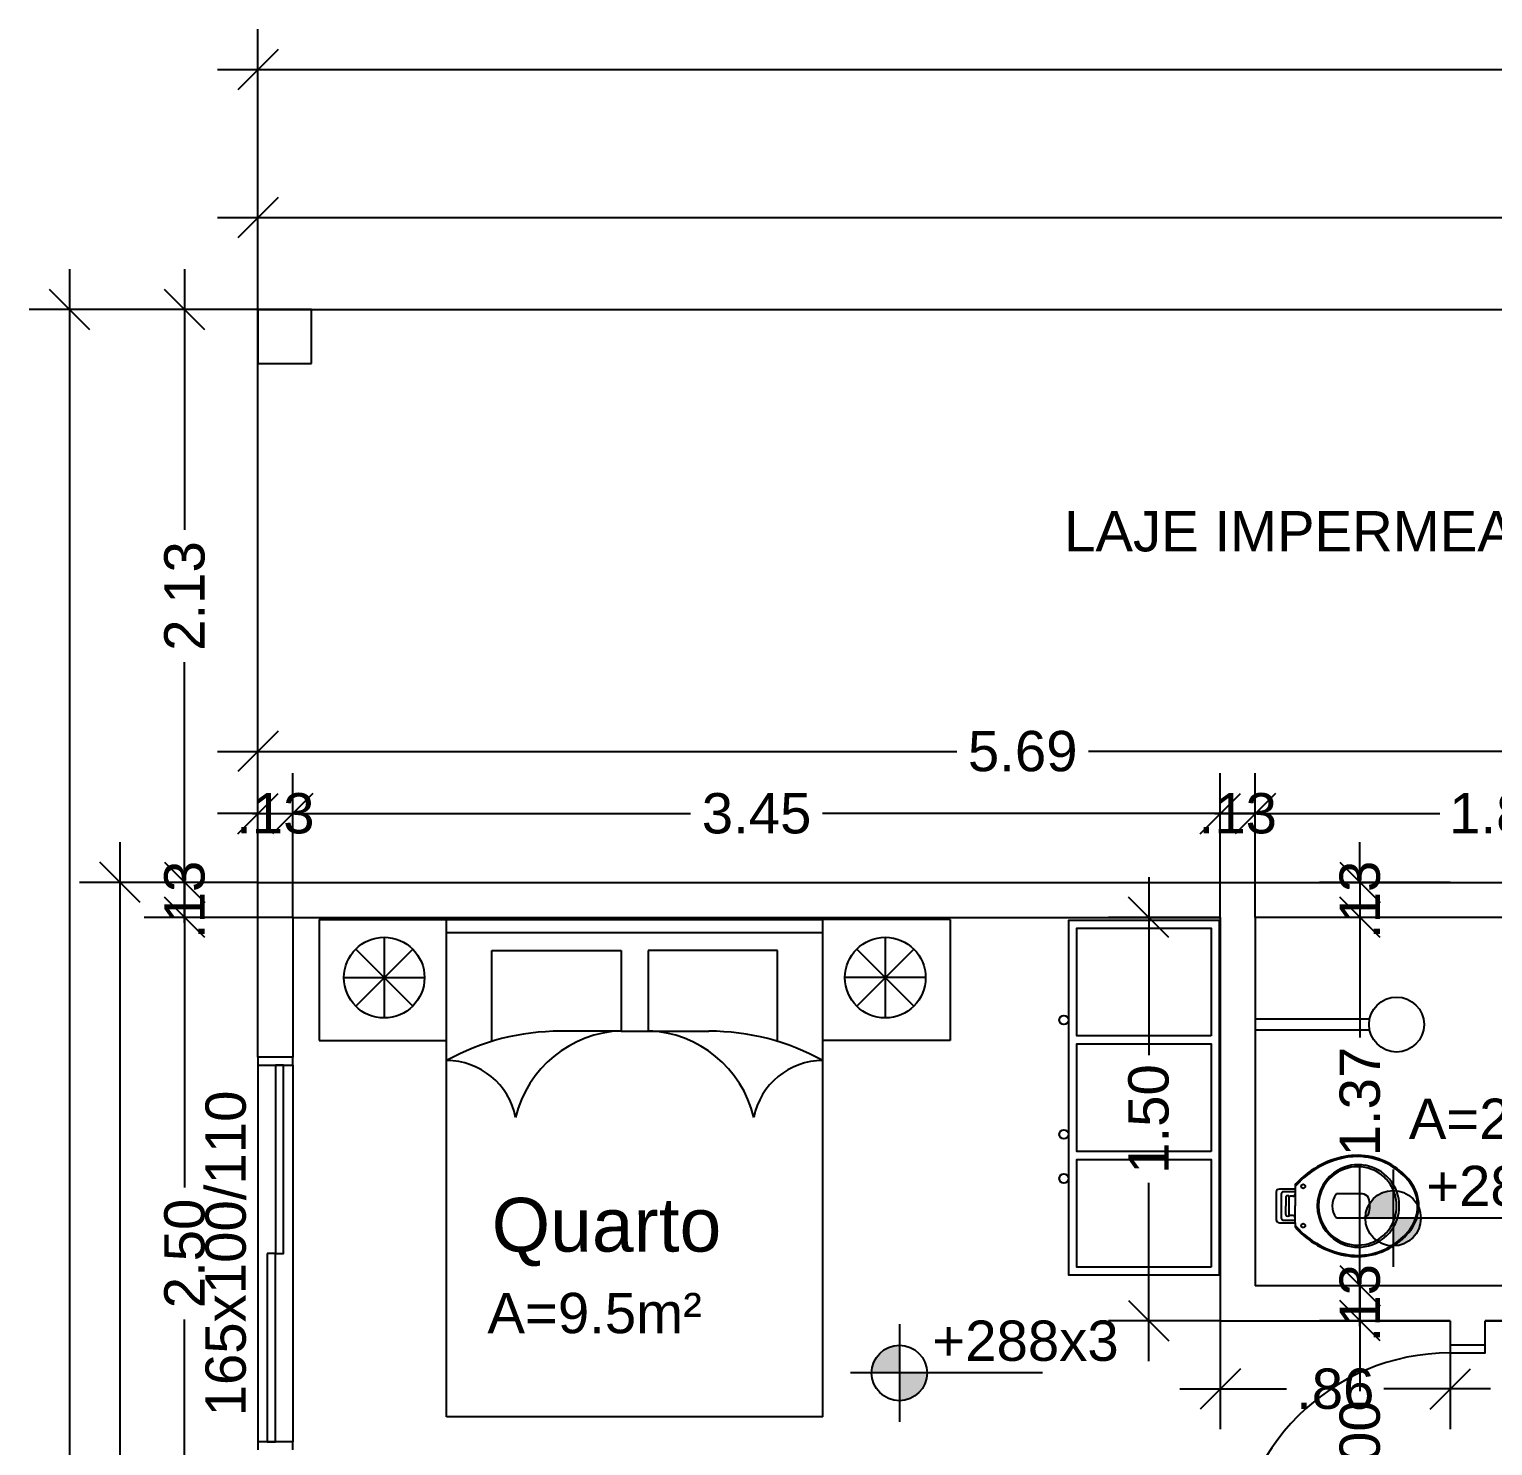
# Model space of a CAD drawing. Extents: x -120 to 1117, y 5 to 675.
# Drawn here: x 39.44 to 44.89, y 84.07 to 89.34 of the extents above; entities that cross this region are included whole.
import ezdxf
from ezdxf.enums import TextEntityAlignment as Align

# ---------------------------------------------------------------- set-up
doc = ezdxf.new("R2010")
doc.units = 0
doc.header["$MEASUREMENT"] = 0
doc.linetypes.add('HIDDEN', pattern=[0.375, 0.25, -0.125])
doc.layers.get('0').update_dxf_attribs({"linetype": 'CONTINUOUS'})
doc.layers.get('DEFPOINTS').update_dxf_attribs({"linetype": 'CONTINUOUS'})
for name, color, linetype in [('cobertura', 7, 'CONTINUOUS'), ('cota', 1, 'CONTINUOUS'), ('janela-porta', 6, 'CONTINUOUS'), ('moveis', 253, 'CONTINUOUS'), ('nivel', 4, 'CONTINUOUS'), ('parede', 2, 'CONTINUOUS'), ('projecao', 4, 'HIDDEN'), ('texto', 7, 'CONTINUOUS')]:
    doc.layers.add(name, color=color, linetype=linetype)
doc.styles.get("Standard").update_dxf_attribs({"font": 'arial.ttf'})
doc.dimstyles.new('cotass', dxfattribs={"dimtxt": 0.15, "dimasz": 0.15, "dimexe": 0.15, "dimexo": 0, "dimgap": 0.05, "dimtad": 0, "dimzin": 4, "dimdsep": 46, "dimtxsty": 'Standard', "dimblk": 'OBLIQUE', "dimcen": 0, "dimdle": 0.15, "dimclrd": 256, "dimclrt": 4, "dimadec": 0, "dimazin": 1, "dimtfac": 1, "dimtix": 1, "dimtofl": 0, "dimtmove": 0, "dimatfit": 3, "dimldrblk": 'OPEN30', "dimfxl": 0, "dimtolj": 1, "dimtzin": 0, "dimlwd": -1, "dimarcsym": 0})

# ---------------------------------------------------------------- blocks, each defined once
blk = doc.blocks.new('_Oblique')
at = {"color": 0, "linetype": 'ByBlock', "lineweight": -2}
blk.add_line((-0.5, -0.5), (0.5, 0.5), dxfattribs=at)
blk = doc.blocks.new('*D300')
at = {"layer": 'cota', "color": 0, "lineweight": -2, "transparency": 16777216}
for p, q in [((40.2942, 88.2986), (40.2942, 88.7911)), ((50.4242, 88.2986), (50.4242, 88.7911))]:
    blk.add_line(p, q, dxfattribs=at)
at = {"layer": 'cota', "transparency": 16777216}
for p, q in [((40.1442, 88.6411), (45.0631, 88.6411)), ((50.5742, 88.6411), (45.6552, 88.6411))]:
    blk.add_line(p, q, dxfattribs=at)
at = {"layer": 'DEFPOINTS', "color": 0, "transparency": 16777216}
for p in [(50.4242, 88.6411), (40.2942, 88.2986), (50.4242, 88.2986)]:
    blk.add_point(p, dxfattribs=at)
at = {"layer": 'cota', "transparency": 16777216, "xscale": 0.15, "yscale": 0.15, "zscale": 0.15, "rotation": 180}
blk.add_blockref('_Oblique', (40.2942, 88.6411), dxfattribs=at)
at = {"layer": 'cota', "transparency": 16777216, "xscale": 0.15, "yscale": 0.15, "zscale": 0.15}
blk.add_blockref('_Oblique', (50.4242, 88.6411), dxfattribs=at)
at = {"layer": 'cota', "color": 4, "transparency": 16777216, "insert": (45.3592, 88.6411), "char_height": 0.15, "attachment_point": 5}
blk.add_mtext('\\A1;10.13', dxfattribs=at)
blk = doc.blocks.new('_Open30')
at = {"color": 0, "linetype": 'ByBlock', "lineweight": -2}
for p, q in [((-1, 0.268), (0, 0)), ((0, 0), (-1, -0.268)), ((0, 0), (-1, 0))]:
    blk.add_line(p, q, dxfattribs=at)
blk = doc.blocks.new('*D279')
at = {"layer": 'cota', "color": 0, "lineweight": -2, "transparency": 16777216}
for p, q in [((40.2942, 86.1686), (40.2942, 86.5746)), ((40.4242, 86.0385), (40.4242, 86.5746))]:
    blk.add_line(p, q, dxfattribs=at)
at = {"layer": 'cota', "transparency": 16777216}
for p, q in [((40.2942, 86.4246), (40.1442, 86.4246)), ((40.4242, 86.4246), (40.5742, 86.4246))]:
    blk.add_line(p, q, dxfattribs=at)
at = {"layer": 'DEFPOINTS', "color": 0, "transparency": 16777216}
for p in [(40.4242, 86.4246), (40.2942, 86.1686), (40.4242, 86.0385)]:
    blk.add_point(p, dxfattribs=at)
at = {"layer": 'cota', "transparency": 16777216, "xscale": 0.15, "yscale": 0.15, "zscale": 0.15}
blk.add_blockref('_Oblique', (40.2942, 86.4246), dxfattribs=at)
at = {"layer": 'cota', "transparency": 16777216, "xscale": 0.15, "yscale": 0.15, "zscale": 0.15, "rotation": 180}
blk.add_blockref('_Oblique', (40.4242, 86.4246), dxfattribs=at)
at = {"layer": 'cota', "color": 4, "transparency": 16777216, "insert": (40.3592, 86.4246), "char_height": 0.15, "attachment_point": 5}
blk.add_mtext('\\A1;.13', dxfattribs=at)
blk = doc.blocks.new('*D280')
at = {"layer": 'cota', "color": 0, "lineweight": -2, "transparency": 16777216}
for p, q in [((40.4242, 86.0385), (40.4242, 86.5746)), ((43.8742, 86.0385), (43.8742, 86.5746))]:
    blk.add_line(p, q, dxfattribs=at)
at = {"layer": 'cota', "transparency": 16777216}
for p, q in [((40.2742, 86.4246), (41.9038, 86.4246)), ((44.0242, 86.4246), (42.3945, 86.4246))]:
    blk.add_line(p, q, dxfattribs=at)
at = {"layer": 'DEFPOINTS', "color": 0, "transparency": 16777216}
for p in [(43.8742, 86.4246), (40.4242, 86.0385), (43.8742, 86.0385)]:
    blk.add_point(p, dxfattribs=at)
at = {"layer": 'cota', "transparency": 16777216, "xscale": 0.15, "yscale": 0.15, "zscale": 0.15, "rotation": 180}
blk.add_blockref('_Oblique', (40.4242, 86.4246), dxfattribs=at)
at = {"layer": 'cota', "transparency": 16777216, "xscale": 0.15, "yscale": 0.15, "zscale": 0.15}
blk.add_blockref('_Oblique', (43.8742, 86.4246), dxfattribs=at)
at = {"layer": 'cota', "color": 4, "transparency": 16777216, "insert": (42.1492, 86.4246), "char_height": 0.15, "attachment_point": 5}
blk.add_mtext('\\A1;3.45', dxfattribs=at)
blk = doc.blocks.new('*D281')
at = {"layer": 'cota', "color": 0, "lineweight": -2, "transparency": 16777216}
for p, q in [((43.8742, 86.0385), (43.8742, 86.5746)), ((44.0041, 86.0385), (44.0041, 86.5746))]:
    blk.add_line(p, q, dxfattribs=at)
at = {"layer": 'cota', "transparency": 16777216}
for p, q in [((43.8742, 86.4246), (43.7242, 86.4246)), ((44.0041, 86.4246), (44.1541, 86.4246))]:
    blk.add_line(p, q, dxfattribs=at)
at = {"layer": 'DEFPOINTS', "color": 0, "transparency": 16777216}
for p in [(44.0041, 86.4246), (43.8742, 86.0385), (44.0041, 86.0385)]:
    blk.add_point(p, dxfattribs=at)
at = {"layer": 'cota', "transparency": 16777216, "xscale": 0.15, "yscale": 0.15, "zscale": 0.15}
blk.add_blockref('_Oblique', (43.8742, 86.4246), dxfattribs=at)
at = {"layer": 'cota', "transparency": 16777216, "xscale": 0.15, "yscale": 0.15, "zscale": 0.15, "rotation": 180}
blk.add_blockref('_Oblique', (44.0041, 86.4246), dxfattribs=at)
at = {"layer": 'cota', "color": 4, "transparency": 16777216, "insert": (43.9392, 86.4246), "char_height": 0.15, "attachment_point": 5}
blk.add_mtext('\\A1;.13', dxfattribs=at)
blk = doc.blocks.new('*D282')
at = {"layer": 'cota', "color": 0, "lineweight": -2, "transparency": 16777216}
for p, q in [((44.0041, 86.0385), (44.0041, 86.5746)), ((45.8542, 86.0385), (45.8542, 86.5746))]:
    blk.add_line(p, q, dxfattribs=at)
at = {"layer": 'cota', "transparency": 16777216}
for p, q in [((43.8541, 86.4246), (44.6909, 86.4246)), ((46.0042, 86.4246), (45.1675, 86.4246))]:
    blk.add_line(p, q, dxfattribs=at)
at = {"layer": 'DEFPOINTS', "color": 0, "transparency": 16777216}
for p in [(45.8542, 86.4246), (44.0041, 86.0385), (45.8542, 86.0385)]:
    blk.add_point(p, dxfattribs=at)
at = {"layer": 'cota', "transparency": 16777216, "xscale": 0.15, "yscale": 0.15, "zscale": 0.15, "rotation": 180}
blk.add_blockref('_Oblique', (44.0041, 86.4246), dxfattribs=at)
at = {"layer": 'cota', "transparency": 16777216, "xscale": 0.15, "yscale": 0.15, "zscale": 0.15}
blk.add_blockref('_Oblique', (45.8542, 86.4246), dxfattribs=at)
at = {"layer": 'cota', "color": 4, "transparency": 16777216, "insert": (44.9292, 86.4246), "char_height": 0.15, "attachment_point": 5}
blk.add_mtext('\\A1;1.85', dxfattribs=at)
blk = doc.blocks.new('*D291')
at = {"layer": 'cota', "color": 0, "lineweight": -2, "transparency": 16777216}
for p, q in [((40.2942, 86.1686), (40.2942, 86.8059)), ((45.9842, 86.1686), (45.9842, 86.8059))]:
    blk.add_line(p, q, dxfattribs=at)
at = {"layer": 'cota', "transparency": 16777216}
for p, q in [((40.1442, 86.6559), (42.8942, 86.6559)), ((46.1342, 86.6559), (43.3842, 86.6559))]:
    blk.add_line(p, q, dxfattribs=at)
at = {"layer": 'DEFPOINTS', "color": 0, "transparency": 16777216}
for p in [(45.9842, 86.6559), (40.2942, 86.1686), (45.9842, 86.1686)]:
    blk.add_point(p, dxfattribs=at)
at = {"layer": 'cota', "transparency": 16777216, "xscale": 0.15, "yscale": 0.15, "zscale": 0.15, "rotation": 180}
blk.add_blockref('_Oblique', (40.2942, 86.6559), dxfattribs=at)
at = {"layer": 'cota', "transparency": 16777216, "xscale": 0.15, "yscale": 0.15, "zscale": 0.15}
blk.add_blockref('_Oblique', (45.9842, 86.6559), dxfattribs=at)
at = {"layer": 'cota', "color": 4, "transparency": 16777216, "insert": (43.1392, 86.6559), "char_height": 0.15, "attachment_point": 5}
blk.add_mtext('\\A1;5.69', dxfattribs=at)
blk = doc.blocks.new('*D293')
at = {"layer": 'cota', "color": 0, "lineweight": -2, "transparency": 16777216}
for p, q in [((40.2942, 88.2986), (40.2942, 89.3412)), ((58.1642, 86.1686), (58.1642, 89.3412))]:
    blk.add_line(p, q, dxfattribs=at)
at = {"layer": 'cota', "transparency": 16777216}
for p, q in [((40.1442, 89.1912), (48.9332, 89.1912)), ((58.3142, 89.1912), (49.5252, 89.1912))]:
    blk.add_line(p, q, dxfattribs=at)
at = {"layer": 'DEFPOINTS', "color": 0, "transparency": 16777216}
for p in [(40.2942, 89.1912), (40.2942, 88.2986), (58.1642, 86.1686)]:
    blk.add_point(p, dxfattribs=at)
at = {"layer": 'cota', "transparency": 16777216, "xscale": 0.15, "yscale": 0.15, "zscale": 0.15, "rotation": 180}
blk.add_blockref('_Oblique', (40.2942, 89.1912), dxfattribs=at)
at = {"layer": 'cota', "transparency": 16777216, "xscale": 0.15, "yscale": 0.15, "zscale": 0.15}
blk.add_blockref('_Oblique', (58.1642, 89.1912), dxfattribs=at)
at = {"layer": 'cota', "color": 4, "transparency": 16777216, "insert": (49.2292, 89.1912), "char_height": 0.15, "attachment_point": 5}
blk.add_mtext('\\A1;17.87', dxfattribs=at)
blk = doc.blocks.new('*D351')
at = {"layer": 'cota', "transparency": 16777216}
for p, q in [((44.3937, 84.6885), (44.3937, 84.276)), ((44.3937, 83.3885), (44.3937, 83.801))]:
    blk.add_line(p, q, dxfattribs=at)
at = {"layer": 'cota', "color": 0, "lineweight": -2, "transparency": 16777216}
for p, q in [((44.7292, 84.5385), (44.2437, 84.5385)), ((44.7292, 83.5385), (44.2437, 83.5385))]:
    blk.add_line(p, q, dxfattribs=at)
at = {"layer": 'DEFPOINTS', "color": 0, "transparency": 16777216}
for p in [(44.3937, 84.5385), (44.7292, 84.5385), (44.7292, 83.5385)]:
    blk.add_point(p, dxfattribs=at)
at = {"layer": 'cota', "transparency": 16777216, "xscale": 0.15, "yscale": 0.15, "zscale": 0.15}
for p, rotation in [((44.3937, 84.5385), 90), ((44.3937, 83.5385), 270)]:
    blk.add_blockref('_Oblique', p, dxfattribs=dict(at, rotation=rotation))
at = {"layer": 'cota', "color": 4, "transparency": 16777216, "insert": (44.3937, 84.0385), "char_height": 0.15, "attachment_point": 5, "rotation": 90}
blk.add_mtext('\\A1;1.00', dxfattribs=at)
blk = doc.blocks.new('*D352')
at = {"layer": 'cota', "transparency": 16777216}
for p, q in [((44.3937, 84.6686), (44.3937, 84.8186)), ((44.3937, 84.5385), (44.3937, 84.3885))]:
    blk.add_line(p, q, dxfattribs=at)
at = {"layer": 'cota', "color": 0, "lineweight": -2, "transparency": 16777216}
for p, q in [((44.7292, 84.6686), (44.2437, 84.6686)), ((44.7292, 84.5385), (44.2437, 84.5385))]:
    blk.add_line(p, q, dxfattribs=at)
at = {"layer": 'DEFPOINTS', "color": 0, "transparency": 16777216}
for p in [(44.3937, 84.6686), (44.7292, 84.6686), (44.7292, 84.5385)]:
    blk.add_point(p, dxfattribs=at)
at = {"layer": 'cota', "transparency": 16777216, "xscale": 0.15, "yscale": 0.15, "zscale": 0.15}
for p, rotation in [((44.3937, 84.6686), 270), ((44.3937, 84.5385), 90)]:
    blk.add_blockref('_Oblique', p, dxfattribs=dict(at, rotation=rotation))
at = {"layer": 'cota', "color": 4, "transparency": 16777216, "insert": (44.3937, 84.6036), "char_height": 0.15, "attachment_point": 5, "rotation": 90}
blk.add_mtext('\\A1;.13', dxfattribs=at)
blk = doc.blocks.new('*D353')
at = {"layer": 'cota', "transparency": 16777216}
for p, q in [((44.3937, 86.1885), (44.3937, 85.5913)), ((44.3937, 84.5186), (44.3937, 85.1158))]:
    blk.add_line(p, q, dxfattribs=at)
at = {"layer": 'cota', "color": 0, "lineweight": -2, "transparency": 16777216}
for p, q in [((44.7292, 86.0385), (44.2437, 86.0385)), ((44.7292, 84.6686), (44.2437, 84.6686))]:
    blk.add_line(p, q, dxfattribs=at)
at = {"layer": 'DEFPOINTS', "color": 0, "transparency": 16777216}
for p in [(44.3937, 86.0385), (44.7292, 86.0385), (44.7292, 84.6686)]:
    blk.add_point(p, dxfattribs=at)
at = {"layer": 'cota', "transparency": 16777216, "xscale": 0.15, "yscale": 0.15, "zscale": 0.15}
for p, rotation in [((44.3937, 86.0385), 90), ((44.3937, 84.6686), 270)]:
    blk.add_blockref('_Oblique', p, dxfattribs=dict(at, rotation=rotation))
at = {"layer": 'cota', "color": 4, "transparency": 16777216, "insert": (44.3937, 85.3536), "char_height": 0.15, "attachment_point": 5, "rotation": 90}
blk.add_mtext('\\A1;1.37', dxfattribs=at)
blk = doc.blocks.new('*D354')
at = {"layer": 'cota', "transparency": 16777216}
for p, q in [((44.3937, 86.1686), (44.3937, 86.3186)), ((44.3937, 86.0385), (44.3937, 85.8885))]:
    blk.add_line(p, q, dxfattribs=at)
at = {"layer": 'cota', "color": 0, "lineweight": -2, "transparency": 16777216}
for p, q in [((44.7292, 86.1686), (44.2437, 86.1686)), ((44.7292, 86.0385), (44.2437, 86.0385))]:
    blk.add_line(p, q, dxfattribs=at)
at = {"layer": 'DEFPOINTS', "color": 0, "transparency": 16777216}
for p in [(44.3937, 86.1686), (44.7292, 86.1686), (44.7292, 86.0385)]:
    blk.add_point(p, dxfattribs=at)
at = {"layer": 'cota', "transparency": 16777216, "xscale": 0.15, "yscale": 0.15, "zscale": 0.15}
for p, rotation in [((44.3937, 86.1686), 270), ((44.3937, 86.0385), 90)]:
    blk.add_blockref('_Oblique', p, dxfattribs=dict(at, rotation=rotation))
at = {"layer": 'cota', "color": 4, "transparency": 16777216, "insert": (44.3937, 86.1036), "char_height": 0.15, "attachment_point": 5, "rotation": 90}
blk.add_mtext('\\A1;.13', dxfattribs=at)
blk = doc.blocks.new('*D355')
at = {"layer": 'cota', "transparency": 16777216}
for p, q in [((43.6078, 86.1885), (43.6078, 85.526)), ((43.6078, 84.3885), (43.6078, 85.051))]:
    blk.add_line(p, q, dxfattribs=at)
at = {"layer": 'cota', "color": 0, "lineweight": -2, "transparency": 16777216}
for p, q in [((43.8742, 86.0385), (43.4578, 86.0385)), ((43.8742, 84.5385), (43.4578, 84.5385))]:
    blk.add_line(p, q, dxfattribs=at)
at = {"layer": 'DEFPOINTS', "color": 0, "transparency": 16777216}
for p in [(43.6078, 86.0385), (43.8742, 86.0385), (43.8742, 84.5385)]:
    blk.add_point(p, dxfattribs=at)
at = {"layer": 'cota', "transparency": 16777216, "xscale": 0.15, "yscale": 0.15, "zscale": 0.15}
for p, rotation in [((43.6078, 86.0385), 90), ((43.6078, 84.5385), 270)]:
    blk.add_blockref('_Oblique', p, dxfattribs=dict(at, rotation=rotation))
at = {"layer": 'cota', "color": 4, "transparency": 16777216, "insert": (43.6078, 85.2885), "char_height": 0.15, "attachment_point": 5, "rotation": 90}
blk.add_mtext('\\A1;1.50', dxfattribs=at)
blk = doc.blocks.new('*D356')
at = {"layer": 'cota', "color": 0, "lineweight": -2, "transparency": 16777216}
for p, q in [((43.8742, 84.5385), (43.8742, 84.1346)), ((44.7292, 84.5385), (44.7292, 84.1346))]:
    blk.add_line(p, q, dxfattribs=at)
at = {"layer": 'cota', "transparency": 16777216}
for p, q in [((43.7242, 84.2846), (44.1203, 84.2846)), ((44.8792, 84.2846), (44.483, 84.2846))]:
    blk.add_line(p, q, dxfattribs=at)
at = {"layer": 'DEFPOINTS', "color": 0, "transparency": 16777216}
for p in [(43.8742, 84.5385), (44.7292, 84.5385), (44.7292, 84.2846)]:
    blk.add_point(p, dxfattribs=at)
at = {"layer": 'cota', "transparency": 16777216, "xscale": 0.15, "yscale": 0.15, "zscale": 0.15, "rotation": 180}
blk.add_blockref('_Oblique', (43.8742, 84.2846), dxfattribs=at)
at = {"layer": 'cota', "transparency": 16777216, "xscale": 0.15, "yscale": 0.15, "zscale": 0.15}
blk.add_blockref('_Oblique', (44.7292, 84.2846), dxfattribs=at)
at = {"layer": 'cota', "color": 4, "transparency": 16777216, "insert": (44.3017, 84.2846), "char_height": 0.15, "attachment_point": 5}
blk.add_mtext('\\A1;.86', dxfattribs=at)
blk = doc.blocks.new('*D358')
at = {"layer": 'cota', "transparency": 16777216}
for p, q in [((40.0218, 86.1686), (40.0218, 86.3186)), ((40.0218, 86.0385), (40.0218, 85.8885))]:
    blk.add_line(p, q, dxfattribs=at)
at = {"layer": 'cota', "color": 0, "lineweight": -2, "transparency": 16777216}
for p, q in [((40.2942, 86.1686), (39.8718, 86.1686)), ((40.4242, 86.0385), (39.8718, 86.0385))]:
    blk.add_line(p, q, dxfattribs=at)
at = {"layer": 'DEFPOINTS', "color": 0, "transparency": 16777216}
for p in [(40.2942, 86.1686), (40.0218, 86.0385), (40.4242, 86.0385)]:
    blk.add_point(p, dxfattribs=at)
at = {"layer": 'cota', "transparency": 16777216, "xscale": 0.15, "yscale": 0.15, "zscale": 0.15}
for p, rotation in [((40.0218, 86.1686), 270), ((40.0218, 86.0385), 90)]:
    blk.add_blockref('_Oblique', p, dxfattribs=dict(at, rotation=rotation))
at = {"layer": 'cota', "color": 4, "transparency": 16777216, "insert": (40.0218, 86.1036), "char_height": 0.15, "attachment_point": 5, "rotation": 90}
blk.add_mtext('\\A1;.13', dxfattribs=at)
blk = doc.blocks.new('*D359')
at = {"layer": 'cota', "transparency": 16777216}
for p, q in [((40.0218, 86.1885), (40.0218, 85.0344)), ((40.0218, 83.3885), (40.0218, 84.5427))]:
    blk.add_line(p, q, dxfattribs=at)
at = {"layer": 'cota', "color": 0, "lineweight": -2, "transparency": 16777216}
for p, q in [((40.4242, 86.0385), (39.8718, 86.0385)), ((40.4242, 83.5385), (39.8718, 83.5385))]:
    blk.add_line(p, q, dxfattribs=at)
at = {"layer": 'DEFPOINTS', "color": 0, "transparency": 16777216}
for p in [(40.4242, 86.0385), (40.0218, 83.5385), (40.4242, 83.5385)]:
    blk.add_point(p, dxfattribs=at)
at = {"layer": 'cota', "transparency": 16777216, "xscale": 0.15, "yscale": 0.15, "zscale": 0.15}
for p, rotation in [((40.0218, 86.0385), 90), ((40.0218, 83.5385), 270)]:
    blk.add_blockref('_Oblique', p, dxfattribs=dict(at, rotation=rotation))
at = {"layer": 'cota', "color": 4, "transparency": 16777216, "insert": (40.0218, 84.7885), "char_height": 0.15, "attachment_point": 5, "rotation": 90}
blk.add_mtext('\\A1;2.50', dxfattribs=at)
blk = doc.blocks.new('*D405')
at = {"layer": 'cota', "transparency": 16777216}
for p, q in [((45.2142, 84.6885), (45.2142, 82.2184)), ((45.2142, 79.2585), (45.2142, 81.7287))]:
    blk.add_line(p, q, dxfattribs=at)
at = {"layer": 'cota', "color": 0, "lineweight": -2, "transparency": 16777216}
for p, q in [((44.8592, 84.5385), (45.3642, 84.5385)), ((44.8592, 79.4085), (45.3642, 79.4085))]:
    blk.add_line(p, q, dxfattribs=at)
at = {"layer": 'DEFPOINTS', "color": 0, "transparency": 16777216}
for p in [(44.8592, 84.5385), (44.8592, 79.4085), (45.2142, 79.4085)]:
    blk.add_point(p, dxfattribs=at)
at = {"layer": 'cota', "transparency": 16777216, "xscale": 0.15, "yscale": 0.15, "zscale": 0.15}
for p, rotation in [((45.2142, 84.5385), 90), ((45.2142, 79.4085), 270)]:
    blk.add_blockref('_Oblique', p, dxfattribs=dict(at, rotation=rotation))
at = {"layer": 'cota', "color": 4, "transparency": 16777216, "insert": (45.2142, 81.9735), "char_height": 0.15, "attachment_point": 5, "rotation": 90}
blk.add_mtext('\\A1;5.13', dxfattribs=at)
blk = doc.blocks.new('*D477')
at = {"layer": 'cota', "transparency": 16777216}
for p, q in [((40.0218, 88.4486), (40.0218, 87.4797)), ((40.0218, 86.0186), (40.0218, 86.9875))]:
    blk.add_line(p, q, dxfattribs=at)
at = {"layer": 'cota', "color": 0, "lineweight": -2, "transparency": 16777216}
for p, q in [((40.2942, 88.2986), (39.8718, 88.2986)), ((40.2942, 86.1686), (39.8718, 86.1686))]:
    blk.add_line(p, q, dxfattribs=at)
at = {"layer": 'DEFPOINTS', "color": 0, "transparency": 16777216}
for p in [(40.0218, 88.2986), (40.2942, 88.2986), (40.2942, 86.1686)]:
    blk.add_point(p, dxfattribs=at)
at = {"layer": 'cota', "transparency": 16777216, "xscale": 0.15, "yscale": 0.15, "zscale": 0.15}
for p, rotation in [((40.0218, 88.2986), 90), ((40.0218, 86.1686), 270)]:
    blk.add_blockref('_Oblique', p, dxfattribs=dict(at, rotation=rotation))
at = {"layer": 'cota', "color": 4, "transparency": 16777216, "insert": (40.0218, 87.2336), "char_height": 0.15, "attachment_point": 5, "rotation": 90}
blk.add_mtext('\\A1;2.13', dxfattribs=at)
blk = doc.blocks.new('*D478')
at = {"layer": 'cota', "transparency": 16777216}
for p, q in [((39.5939, 88.4486), (39.5939, 81.0547)), ((39.5939, 73.0685), (39.5939, 80.4624))]:
    blk.add_line(p, q, dxfattribs=at)
at = {"layer": 'cota', "color": 0, "lineweight": -2, "transparency": 16777216}
for p, q in [((40.2942, 88.2986), (39.4439, 88.2986)), ((40.2942, 73.2185), (39.4439, 73.2185))]:
    blk.add_line(p, q, dxfattribs=at)
at = {"layer": 'DEFPOINTS', "color": 0, "transparency": 16777216}
for p in [(40.2942, 88.2986), (39.5939, 73.2185), (40.2942, 73.2185)]:
    blk.add_point(p, dxfattribs=at)
at = {"layer": 'cota', "transparency": 16777216, "xscale": 0.15, "yscale": 0.15, "zscale": 0.15}
for p, rotation in [((39.5939, 88.2986), 90), ((39.5939, 73.2185), 270)]:
    blk.add_blockref('_Oblique', p, dxfattribs=dict(at, rotation=rotation))
at = {"layer": 'cota', "color": 4, "transparency": 16777216, "insert": (39.5939, 80.7585), "char_height": 0.15, "attachment_point": 5, "rotation": 90}
blk.add_mtext('\\A1;15.08', dxfattribs=at)
blk = doc.blocks.new('*D479')
at = {"layer": 'cota', "transparency": 16777216}
for p, q in [((39.7813, 86.3186), (39.7813, 79.9901)), ((39.7813, 73.0685), (39.7813, 79.397))]:
    blk.add_line(p, q, dxfattribs=at)
at = {"layer": 'cota', "color": 0, "lineweight": -2, "transparency": 16777216}
for p, q in [((40.2942, 86.1686), (39.6313, 86.1686)), ((40.2942, 73.2185), (39.6313, 73.2185))]:
    blk.add_line(p, q, dxfattribs=at)
at = {"layer": 'DEFPOINTS', "color": 0, "transparency": 16777216}
for p in [(39.7813, 86.1686), (40.2942, 86.1686), (40.2942, 73.2185)]:
    blk.add_point(p, dxfattribs=at)
at = {"layer": 'cota', "transparency": 16777216, "xscale": 0.15, "yscale": 0.15, "zscale": 0.15}
for p, rotation in [((39.7813, 86.1686), 90), ((39.7813, 73.2185), 270)]:
    blk.add_blockref('_Oblique', p, dxfattribs=dict(at, rotation=rotation))
at = {"layer": 'cota', "color": 4, "transparency": 16777216, "insert": (39.7813, 79.6935), "char_height": 0.15, "attachment_point": 5, "rotation": 90}
blk.add_mtext('\\A1;12.95', dxfattribs=at)
blk = doc.blocks.new('NIVEL')
at = {"layer": 'nivel'}
h = blk.add_hatch(color=256, dxfattribs=at)
h.paths.add_polyline_path([(0, 0.1375, 0.414214), (-0.1375, 0), (0, 0)])
h.paths.add_polyline_path([(0, 0), (0, -0.1375, 0.414214), (0.1375, 0)])
for p, q in [((0, 0.2417), (0, -0.2417)), ((0.7095, 0), (-0.2418, 0))]:
    blk.add_line(p, q, dxfattribs=at)
blk.add_circle((0, 0), 0.1375, dxfattribs=at)

msp = doc.modelspace()

# ---------------------------------------------------------------- linework, layer by layer
at = {"layer": 'cobertura'}
for p, q in [((40.2942, 88.2986), (50.4242, 88.2986)), ((40.2942, 86.1686), (40.2942, 88.2986))]:
    msp.add_line(p, q, dxfattribs=at)
at = {"layer": 'janela-porta', "color": 6, "linetype": 'Continuous'}
for p, q in [((40.2942, 85.4885), (40.2942, 84.0885)), ((40.4242, 85.4885), (40.4242, 84.0885))]:
    msp.add_line(p, q, dxfattribs=at)
for points in [[(40.2942, 85.5186), (40.2942, 85.4885), (40.4242, 85.4885), (40.4242, 85.5186)], [(44.7292, 84.4485), (44.7292, 84.4186), (44.8592, 84.4186), (44.8592, 84.4485)], [(40.4242, 84.0586), (40.4242, 84.0885), (40.2942, 84.0885), (40.2942, 84.0586)]]:
    msp.add_lwpolyline(points, dxfattribs=at)
for points in [[(40.3592, 85.4885), (40.3592, 84.7885), (40.3892, 84.7885), (40.3892, 85.4885), (40.3592, 85.4885)], [(40.3292, 84.7885), (40.3292, 84.0885), (40.3592, 84.0885), (40.3592, 84.7885), (40.3292, 84.7885)]]:
    msp.add_lwpolyline(points, close=True, dxfattribs=at)
msp.add_arc((44.7292, 83.6186), 0.8, 90, 180, dxfattribs=at)
at = {"layer": 'moveis'}
for p, q in [((40.5227, 86.031), (42.3959, 86.031)), ((40.5227, 86.031), (40.6777, 86.031)), ((40.5227, 86.031), (40.5227, 85.581)), ((40.9959, 84.181), (40.9959, 86.031)), ((42.3959, 84.181), (42.3959, 86.031)), ((42.8692, 86.031), (42.3959, 86.031)), ((42.8692, 86.031), (42.8692, 85.581)), ((40.7641, 85.9645), (40.7641, 85.6645)), ((42.3959, 85.981), (40.9959, 85.981)), ((42.6278, 85.9645), (42.6278, 85.6645)), ((40.8702, 85.9205), (40.658, 85.7084)), ((40.658, 85.9205), (40.8702, 85.7084)), ((41.1648, 85.9152), (41.6459, 85.9152)), ((41.1648, 85.5773), (41.1648, 85.9152)), ((41.6459, 85.9152), (41.6459, 85.6152)), ((42.227, 85.9152), (41.7459, 85.9152)), ((41.7459, 85.9152), (41.7459, 85.6152)), ((42.227, 85.5773), (42.227, 85.9152)), ((42.7338, 85.9205), (42.5217, 85.7084)), ((42.5217, 85.9205), (42.7338, 85.7084)), ((40.6141, 85.8145), (40.9141, 85.8145)), ((42.7778, 85.8145), (42.4778, 85.8145)), ((44.4294, 85.6599), (44.0041, 85.6599)), ((40.5227, 85.581), (40.9959, 85.581)), ((41.6459, 85.6152), (41.4198, 85.6152)), ((41.6459, 85.6152), (41.9721, 85.6152)), ((42.8692, 85.581), (42.3959, 85.581)), ((44.0041, 85.6199), (44.4294, 85.6199)), ((44.1525, 85.0398), (44.1525, 85.0345)), ((44.1525, 85.0345), (44.1525, 85.0277)), ((44.0825, 85.0168), (44.0825, 84.9652)), ((44.1525, 85.0277), (44.0944, 85.0277)), ((44.101, 85.0102), (44.101, 84.9652)), ((44.1525, 85.0177), (44.1085, 85.0177)), ((44.1175, 84.9967), (44.1175, 84.9652)), ((44.129, 85.0008), (44.129, 84.9652)), ((44.1445, 85.0013), (44.1334, 85.0013)), ((44.1525, 85.0277), (44.1525, 84.9652)), ((44.4025, 85.0097), (44.3065, 85.0097)), ((44.0825, 84.9652), (44.0825, 84.9137)), ((44.101, 84.9652), (44.101, 84.9203)), ((44.1175, 84.9338), (44.1175, 84.9652)), ((44.129, 84.9652), (44.129, 84.9297)), ((44.1445, 84.9292), (44.1334, 84.9292)), ((44.1525, 84.9027), (44.1525, 84.9652)), ((44.3065, 84.9208), (44.4025, 84.9208)), ((44.0944, 84.9027), (44.1525, 84.9027)), ((44.1085, 84.9128), (44.1525, 84.9128)), ((44.1525, 84.9027), (44.1525, 84.896)), ((44.1525, 84.896), (44.1525, 84.8907)), ((42.3959, 84.181), (40.9959, 84.181))]:
    msp.add_line(p, q, dxfattribs=at)
for points in [[(43.8703, 84.7078), (43.3103, 84.7078), (43.3103, 86.0278), (43.8703, 86.0278), (43.8703, 84.7078)], [(43.8403, 85.5978), (43.3403, 85.5978), (43.3403, 85.9978), (43.8403, 85.9978), (43.8403, 85.5978)], [(43.8403, 85.1678), (43.3403, 85.1678), (43.3403, 85.5678), (43.8403, 85.5678), (43.8403, 85.1678)], [(43.8403, 84.7378), (43.3403, 84.7378), (43.3403, 85.1378), (43.8403, 85.1378), (43.8403, 84.7378)]]:
    msp.add_lwpolyline(points, close=True, dxfattribs=at)
for centre, radius in [((40.7641, 85.8145), 0.15), ((42.6278, 85.8145), 0.15), ((44.5297, 85.64), 0.1023), ((43.2923, 85.6569), 0.017), ((43.2923, 85.2313), 0.017), ((43.2923, 85.0672), 0.017), ((44.1825, 85.0382), 0.0075), ((44.1825, 84.8922), 0.0075)]:
    msp.add_circle(centre, radius, dxfattribs=at)
for centre, radius, start, end in [((41.4198, 84.7377), 0.8774, 90, 118.8881), ((41.6611, 85.197), 0.4196, 92.0643, 166.5578), ((41.7308, 85.197), 0.4196, 13.4422, 87.9357), ((41.9721, 84.7377), 0.8774, 61.1119, 90), ((40.9962, 85.2443), 0.2616, 11.064, 90.0505), ((42.3957, 85.2443), 0.2616, 89.9495, 168.936), ((44.4007, 84.8199), 0.3352, 105.2525, 124.1524), ((44.4007, 84.8199), 0.3307, 97.2935, 124.1503), ((44.3827, 84.9103), 0.2433, 82.9547, 106.7622), ((44.3827, 84.9103), 0.2388, 82.9494, 95.7593), ((44.3845, 84.9053), 0.2435, 58.9326, 83.5222), ((44.3845, 84.9053), 0.248, 58.9269, 83.517), ((44.3937, 84.833), 0.3159, 124.4641, 139.2454), ((44.3937, 84.833), 0.3204, 124.4619, 138.0521), ((44.3889, 84.9646), 0.1544, 119.6559, 179.7512), ((44.3851, 84.9655), 0.1456, 119.9114, 180.1122), ((44.386, 84.9729), 0.1458, 79.5544, 120.2981), ((44.3846, 84.9658), 0.1451, 78.9336, 119.8052), ((44.3852, 84.9621), 0.1566, 41.2224, 79.972), ((44.3855, 84.9671), 0.1437, 43.0735, 79.1921), ((44.3717, 84.8896), 0.2636, 38.1702, 58.3139), ((44.3717, 84.8896), 0.2681, 38.1603, 58.3191), ((44.1618, 85.0334), 0.00945, 141.3484, 173.012), ((44.1626, 85.04), 0.0102, 134.7561, 181.6914), ((44.3878, 84.9669), 0.1422, 359.3364, 43.7716), ((44.3868, 84.9654), 0.1532, 359.9453, 40.6637), ((44.4635, 84.9655), 0.1445, 359.8718, 36.98), ((44.4635, 84.9655), 0.149, 359.8718, 36.9981), ((44.0942, 85.016), 0.0118, 88.701, 176.3198), ((44.1082, 85.0105), 0.00728, 88.275, 181.725), ((44.1241, 84.997), 0.00666, 143.8977, 182.0428), ((44.123, 84.9968), 0.00592, 112.5984, 136.064), ((44.1251, 84.99), 0.0131, 70.3418, 109.3875), ((44.1343, 85.0131), 0.0119, 245.9796, 265.9479), ((44.1442, 85.0096), 0.00832, 272.0149, 355.282), ((44.3582, 84.9652), 0.0683, 139.3118, 220.6882), ((44.4029, 84.9856), 0.0241, 23.5104, 90.8905), ((44.3459, 84.9652), 0.0846, 339.2223, 20.7777), ((44.1241, 84.9335), 0.00666, 177.9572, 216.1023), ((44.123, 84.9337), 0.00592, 223.936, 247.4017), ((44.1251, 84.9405), 0.0131, 250.6125, 289.6581), ((44.1343, 84.9174), 0.0119, 94.0521, 114.0204), ((44.1442, 84.9209), 0.00832, 4.718, 87.9851), ((44.3889, 84.9659), 0.1544, 180.2488, 240.3441), ((44.3851, 84.965), 0.1456, 179.8878, 240.0886), ((44.4029, 84.9449), 0.0241, 269.1095, 336.4896), ((44.3878, 84.9636), 0.1422, 316.2284, 0.6636), ((44.3868, 84.9651), 0.1532, 319.3363, 0.0547), ((44.4635, 84.965), 0.1445, 323.02, 0.1282), ((44.4635, 84.965), 0.149, 323.0019, 0.1282), ((44.0942, 84.9145), 0.0118, 183.6802, 271.299), ((44.1082, 84.92), 0.00728, 178.275, 271.725), ((44.1618, 84.8971), 0.00945, 186.988, 218.6516), ((44.1626, 84.8905), 0.0102, 178.3086, 225.2439), ((44.3937, 85.0974), 0.3159, 220.7546, 235.5359), ((44.3937, 85.0974), 0.3204, 221.9479, 235.5381), ((44.3717, 85.0409), 0.2636, 301.6861, 321.8298), ((44.3717, 85.0409), 0.2681, 301.6809, 321.8397), ((44.4007, 85.1106), 0.3352, 235.8477, 254.7475), ((44.4007, 85.1106), 0.3307, 235.8497, 262.7065), ((44.3846, 84.9647), 0.1451, 240.1948, 281.0664), ((44.386, 84.9576), 0.1458, 239.7019, 280.4456), ((44.3845, 85.0252), 0.2435, 276.4778, 301.0674), ((44.3855, 84.9633), 0.1437, 280.8079, 316.9265), ((44.3852, 84.9684), 0.1566, 280.028, 318.7776), ((44.3845, 85.0252), 0.248, 276.483, 301.0731), ((44.3827, 85.0202), 0.2433, 253.2378, 277.0453), ((44.3827, 85.0202), 0.2388, 264.2407, 277.0506)]:
    msp.add_arc(centre, radius, start, end, dxfattribs=at)
at = {"layer": 'parede'}
for p, q in [((40.2942, 86.1686), (45.9842, 86.1686)), ((40.2942, 85.5186), (40.2942, 86.1686)), ((40.4242, 86.0385), (40.4242, 85.5186)), ((40.4242, 86.0385), (43.8742, 86.0385)), ((43.8742, 86.0385), (43.8742, 84.5385)), ((45.8542, 86.0385), (44.0041, 86.0385)), ((44.0041, 86.0385), (44.0041, 84.6686)), ((40.4242, 85.5186), (40.2942, 85.5186)), ((45.1442, 84.6686), (44.0041, 84.6686)), ((43.8742, 84.5385), (44.7292, 84.5385)), ((44.7292, 84.5385), (44.7292, 84.4485)), ((44.8592, 84.4485), (44.8592, 84.5385)), ((45.1442, 84.5385), (44.8592, 84.5385)), ((44.7292, 84.4485), (44.8592, 84.4485))]:
    msp.add_line(p, q, dxfattribs=at)
at = {"layer": 'projecao'}
msp.add_lwpolyline([(40.2942, 88.2986), (40.2942, 88.0986), (40.4942, 88.0986), (40.4942, 88.2986), (40.2942, 88.2986)], close=True, dxfattribs=at)

# ---------------------------------------------------------------- block references
at = {"layer": 'nivel', "xscale": 0.75, "yscale": 0.75, "zscale": 0.75}
for p in [(44.5171, 84.9197), (42.6803, 84.3441)]:
    msp.add_blockref('NIVEL', p, dxfattribs=at)

# ---------------------------------------------------------------- texts
at = {"layer": 'texto'}
for s, height, p in [('LAJE IMPERMEABILIZADA', 0.15, (44.5972, 87.3545)), ('A=2.53m²', 0.15, (45.0324, 85.1694)), ('+286x3', 0.15, (44.9863, 84.9197)), ('Quarto', 0.2, (41.5911, 84.7354)), ('A=9.5m²', 0.15, (41.5469, 84.4471)), ('+288x3', 0.15, (43.1496, 84.3441))]:
    msp.add_text(s, height=height, dxfattribs=at).set_placement(p, align=Align.BOTTOM_CENTER)
msp.add_text('165x100/110', height=0.15, rotation=90, dxfattribs=at).set_placement((40.2942, 84.7885), align=Align.BOTTOM_CENTER)

# ---------------------------------------------------------------- dimensions: what is measured, and where the dimension line sits
at = {"layer": 'cota'}
for base, p1, p2, picture, middle in [((40.2942, 89.1912), (58.1642, 86.1686), (40.2942, 88.2986), '*D293', (49.2292, 89.1912)), ((45.9842, 86.6559), (40.2942, 86.1686), (45.9842, 86.1686), '*D291', (43.1392, 86.6559)), ((40.4242, 86.4246), (40.2942, 86.1686), (40.4242, 86.0385), '*D279', (40.3592, 86.4246)), ((44.72919, 84.28464), (43.87416, 84.53855), (44.72919, 84.53855), '*D356', (44.30168, 84.28464))]:
    dim = msp.add_linear_dim(base=base, p1=p1, p2=p2, dimstyle='cotass', dxfattribs=at)
    dim.commit()
    dim.dimension.update_dxf_attribs({"geometry": picture, "text_midpoint": middle})
for base, p1, p2, picture, middle in [((50.4242, 88.6411), (40.2942, 88.2986), (50.4242, 88.2986), '*D300', (45.3592, 88.6411)), ((43.8742, 86.4246), (40.4242, 86.0385), (43.8742, 86.0385), '*D280', (42.1492, 86.4246)), ((44.0041, 86.4246), (43.8742, 86.0385), (44.0041, 86.0385), '*D281', (43.9392, 86.4246)), ((45.8542, 86.4246), (44.0041, 86.0385), (45.8542, 86.0385), '*D282', (44.9292, 86.4246))]:
    dim = msp.add_linear_dim(base=base, p1=p1, p2=p2, dimstyle='cotass', override={"dimtmove": 1}, dxfattribs=at)
    dim.commit()
    dim.dimension.update_dxf_attribs({"geometry": picture, "text_midpoint": middle})
for base, p1, p2, picture, middle in [((39.5939, 73.2185), (40.2942, 88.2986), (40.2942, 73.2185), '*D478', (39.5939, 80.7585)), ((40.0218, 88.2986), (40.2942, 86.1686), (40.2942, 88.2986), '*D477', (40.0218, 87.2336)), ((39.7813, 86.1686), (40.2942, 73.2185), (40.2942, 86.1686), '*D479', (39.7813, 79.6935)), ((40.0218, 86.0385), (40.2942, 86.1686), (40.4242, 86.0385), '*D358', (40.0218, 86.1036)), ((43.6078, 86.0385), (43.8742, 84.5385), (43.8742, 86.0385), '*D355', (43.6078, 85.2885)), ((45.2142, 79.4085), (44.8592, 84.5385), (44.8592, 79.4085), '*D405', (45.2142, 81.9735))]:
    dim = msp.add_linear_dim(base=base, p1=p1, p2=p2, angle=90, dimstyle='cotass', dxfattribs=at)
    dim.commit()
    dim.dimension.update_dxf_attribs({"geometry": picture, "text_midpoint": middle})
for base, p1, p2, picture, middle in [((44.3937, 86.1686), (44.7292, 86.0385), (44.7292, 86.1686), '*D354', (44.3937, 86.1036)), ((40.0218, 83.5385), (40.4242, 86.0385), (40.4242, 83.5385), '*D359', (40.0218, 84.7885)), ((44.3937, 86.0385), (44.7292, 84.6686), (44.7292, 86.0385), '*D353', (44.3937, 85.3536)), ((44.3937, 84.6686), (44.7292, 84.5385), (44.7292, 84.6686), '*D352', (44.3937, 84.6036)), ((44.3937, 84.5385), (44.7292, 83.5385), (44.7292, 84.5385), '*D351', (44.3937, 84.0385))]:
    dim = msp.add_linear_dim(base=base, p1=p1, p2=p2, angle=90, dimstyle='cotass', override={"dimtmove": 1}, dxfattribs=at)
    dim.commit()
    dim.dimension.update_dxf_attribs({"geometry": picture, "text_midpoint": middle})

doc.saveas('drawing.dxf')
